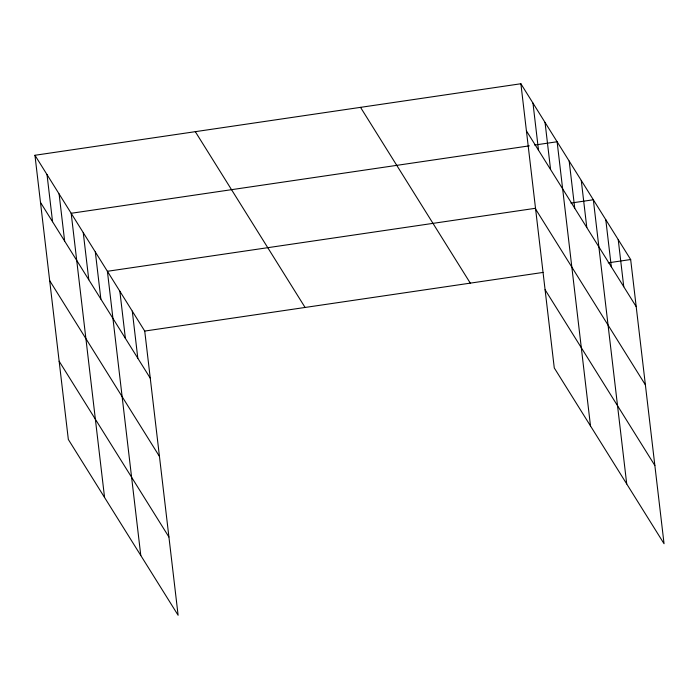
<?xml version="1.0" encoding="UTF-8"?>
<svg xmlns="http://www.w3.org/2000/svg" width="699" height="699" viewBox="0 0 699 699"><rect width="100%" height="100%" fill="white"/><g stroke="black" fill="none" stroke-linecap="round" stroke-linejoin="round"><path stroke-width="1.05" d="M34.95 155.274L144.728 331.064L178.114 615.251L68.336 439.47L34.95 155.274L520.886 83.749L630.664 259.53L664.05 543.726L554.272 367.936L520.886 83.749M529.318 145.846L71.176 213.282L104.562 497.478M534.665 145.06L557.112 141.757L590.498 425.944M535.609 208.267L107.401 271.291L140.787 555.487M570.891 203.068L593.337 199.765L626.723 483.961M144.728 331.064L543.001 272.435M608.217 262.841L630.664 259.53M526.426 130.87L636.204 306.651M535.617 209.097L645.387 384.887M545.08 289.709L654.858 465.49M360.527 107.349L470.305 283.139M195.309 131.674L305.087 307.455M40.481 202.395L150.259 378.176M49.673 280.631L159.451 456.412M59.144 361.234L168.922 537.015M618.222 239.608L623.761 286.73M605.78 219.687L611.319 266.808M581.262 180.429L586.802 227.551M569.187 161.093L574.727 208.215M545.037 122.421L550.576 169.542M532.961 103.085L538.501 150.206M132.286 311.134L137.817 358.255M119.844 291.212L125.383 338.333M95.326 251.955L100.866 299.076M83.251 232.618L88.79 279.74M59.1 193.946L64.64 241.068M47.025 174.61L52.565 221.732"/></g></svg>
